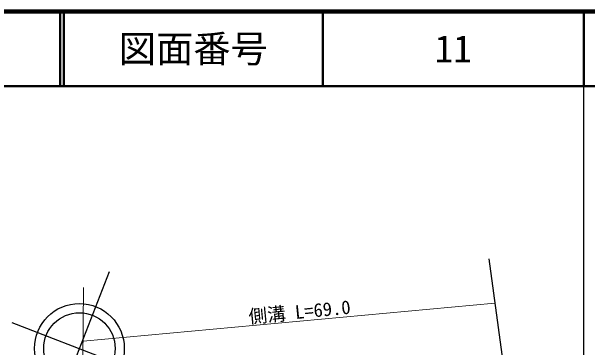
# Model space of a CAD drawing. Units: millimetres, scale not verified. Extents: x 40000 to 680000, y 20000 to 380000.
# Drawn here: x 502238 to 579500, y 334910 to 380000 of the extents above; entities that cross this region are included whole.
import ezdxf
from ezdxf.enums import TextEntityAlignment as Align

# ---------------------------------------------------------------- set-up
doc = ezdxf.new("R2010")
doc.units = ezdxf.units.MM
doc.header["$LTSCALE"] = 1000
for name, color, linetype, lineweight in [('M-BGD', 7, 'Continuous', 25), ('M-STR-HTXT', 7, 'Continuous', 13), ('M-TTL', 2, 'Continuous', 140), ('M-TTL-BAND', 7, 'Continuous', 25), ('M-TTL-LINE', 7, 'Continuous', 50)]:
    doc.layers.add(name, color=color, linetype=linetype, lineweight=lineweight)
doc.layers.add('M-TTL-TXT', color=7, linetype='Continuous')
doc.styles.add('ＭＳ ゴシック', font='')
doc.styles.get('ＭＳ ゴシック').set_extended_font_data('MS Gothic')

msp = doc.modelspace()

# ---------------------------------------------------------------- linework, layer by layer
at = {"layer": 'M-BGD'}
for p, q in [((566272, 346829), (575309, 280700)), ((502275, 338279), (519646, 331573))]:
    msp.add_line(p, q, dxfattribs=at)
msp.add_lwpolyline([(515354, 345069), (503111, 313648), (506430, 316644), (503072, 320742)], dxfattribs=at)
for radius in [6024, 4794]:
    msp.add_circle((511344, 334778), radius, dxfattribs=at)
at = {"layer": 'M-STR-HTXT'}
for p, q in [((511415, 279795), (511890, 342947)), ((567091, 340840), (511836, 335761))]:
    msp.add_line(p, q, dxfattribs=at)
at = {"layer": 'M-TTL'}
msp.add_line((680000, 380000), (40000, 380000), dxfattribs=at)
at = {"layer": 'M-TTL-BAND'}
msp.add_line((579000, 20000), (579000, 370000), dxfattribs=at)
at = {"layer": 'M-TTL-LINE'}
for p, q in [((508747, 380000), (508747, 370000)), ((509247, 380000), (509247, 370000)), ((543997, 380000), (543997, 370000)), ((579000, 380000), (579000, 370000)), ((40000, 370000), (680000, 370000))]:
    msp.add_line(p, q, dxfattribs=at)

# ---------------------------------------------------------------- texts
at = {"layer": 'M-STR-HTXT', "style": 'ＭＳ ゴシック'}
msp.add_text('側溝 L=69.0', height=1833, rotation=5.581, dxfattribs=at).set_placement((540875, 339694), align=Align.MIDDLE_CENTER)
at = {"layer": 'M-TTL-TXT', "style": 'ＭＳ ゴシック'}
for s, p in [('図面番号', (526622, 375000)), ('11', (561497, 375000))]:
    msp.add_text(s, height=3666, dxfattribs=at).set_placement(p, align=Align.MIDDLE_CENTER)

doc.saveas('drawing.dxf')
